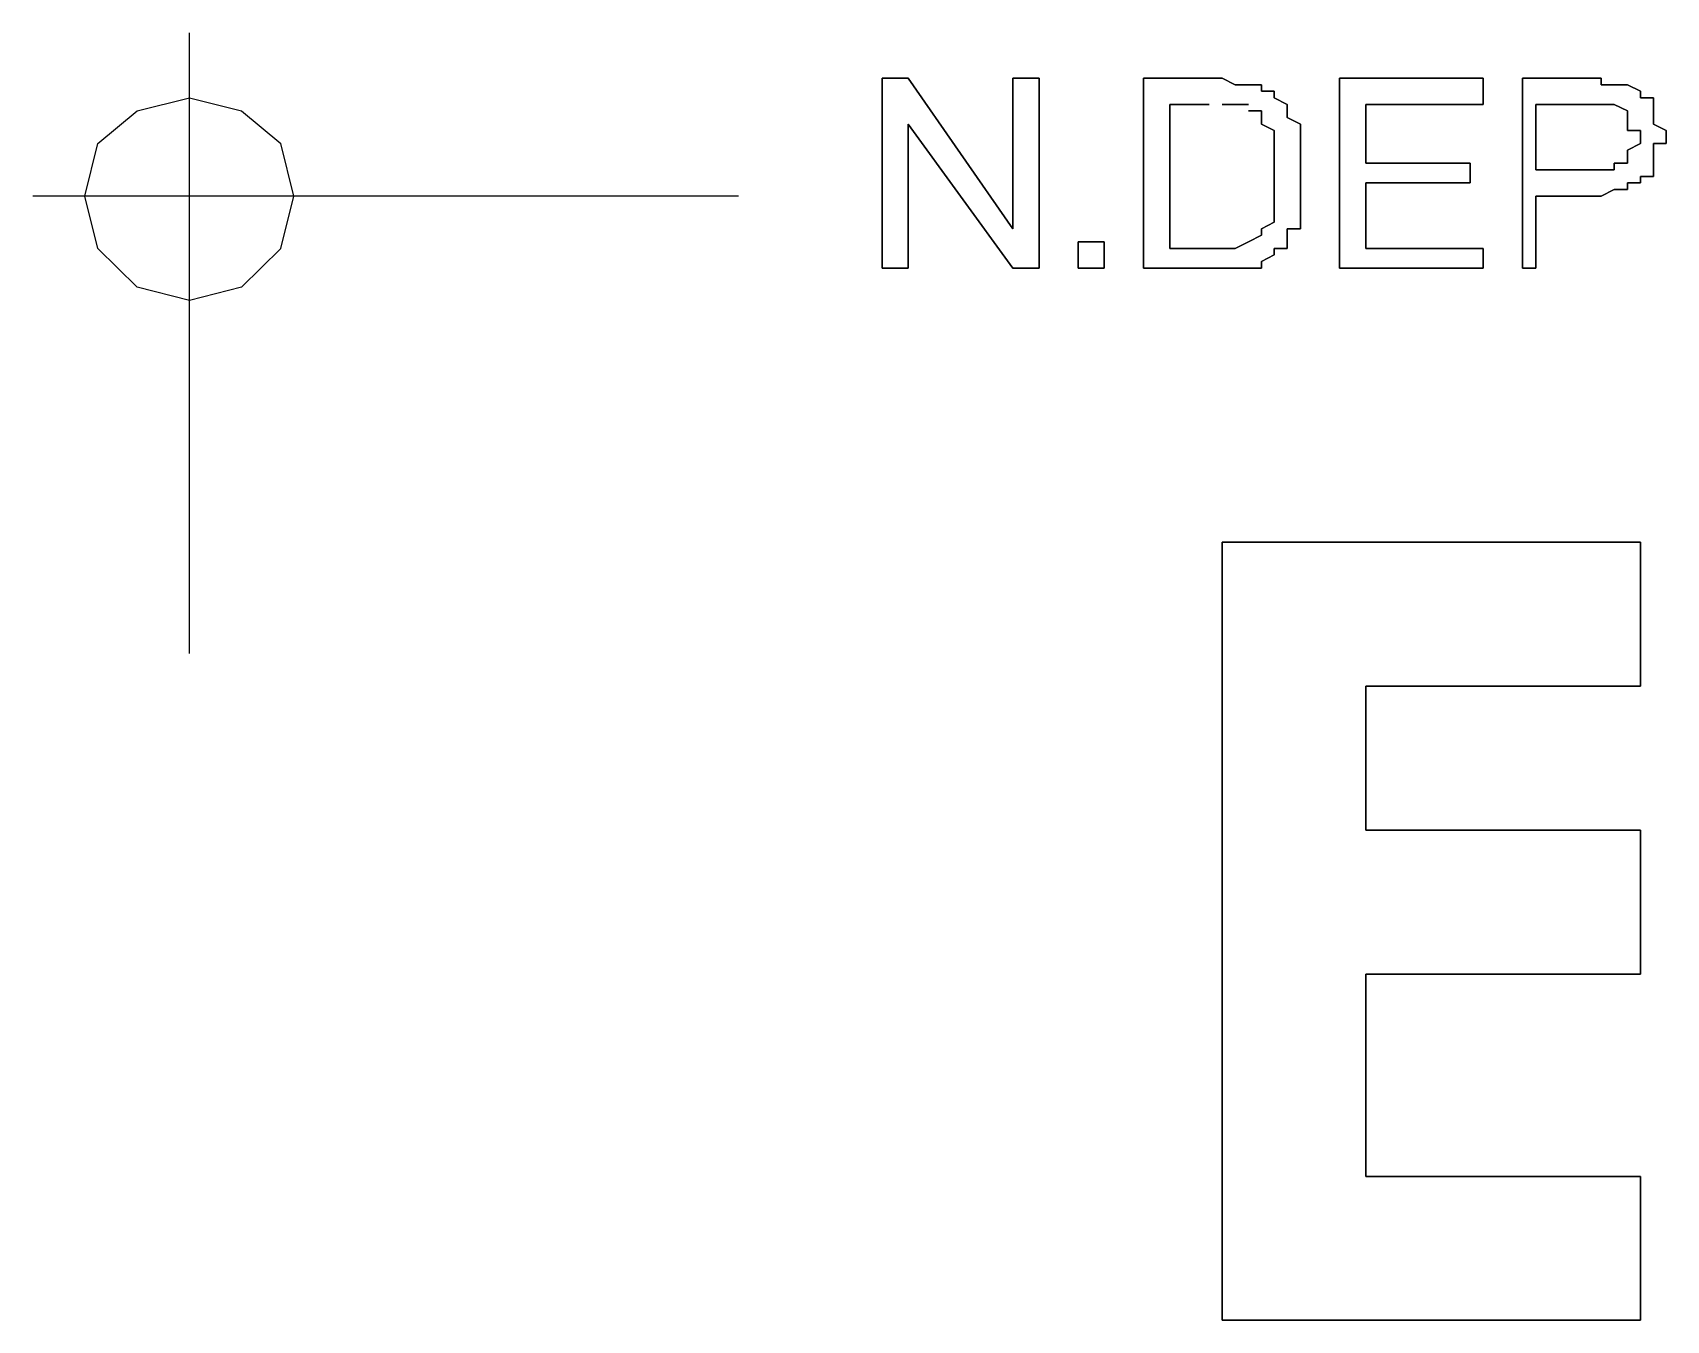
# Model space of a CAD drawing. Header units: metres. Extents: x 2.9 to 42.8, y 1.7 to 28.7.
# Drawn here: x 40.5342 to 40.9751, y 2.9281 to 3.2755 of the extents above; entities that cross this region are included whole.
import ezdxf

# ---------------------------------------------------------------- set-up
doc = ezdxf.new("R2010")
doc.units = ezdxf.units.M
doc.layers.add('AMARILLO', color=2, linetype='Continuous')
doc.layers.add('NEGRO', color=7, linetype='Continuous')

msp = doc.modelspace()

# ---------------------------------------------------------------- linework, layer by layer
at = {"layer": 'AMARILLO', "lineweight": -3}
for points in [[(40.5765, 3.108), (40.5765, 3.2755)], [(40.5518, 3.2456), (40.5624, 3.2544)], [(40.5624, 3.2544), (40.5765, 3.2579)], [(40.5765, 3.2579), (40.5906, 3.2544)], [(40.5906, 3.2544), (40.6012, 3.2456)], [(40.5518, 3.2173), (40.5483, 3.2314), (40.5518, 3.2456)], [(40.6012, 3.2173), (40.6047, 3.2314), (40.6012, 3.2456)], [(40.7247, 3.2314), (40.5342, 3.2314)], [(40.5624, 3.2068), (40.5518, 3.2173)], [(40.6012, 3.2173), (40.5906, 3.2068)], [(40.5765, 3.2032), (40.5624, 3.2068)], [(40.5906, 3.2068), (40.5765, 3.2032)]]:
    msp.add_lwpolyline(points, dxfattribs=at)
at = {"layer": 'NEGRO', "lineweight": -3}
for points in [[(40.7705, 3.2632), (40.7635, 3.2632), (40.7705, 3.2632)], [(40.7635, 3.2632), (40.7635, 3.212), (40.7635, 3.2632)], [(40.7987, 3.2226), (40.7705, 3.2632), (40.7987, 3.2226)], [(40.8058, 3.2632), (40.7987, 3.2632), (40.8058, 3.2632)], [(40.7987, 3.2632), (40.7987, 3.2226), (40.7987, 3.2632)], [(40.8058, 3.212), (40.8058, 3.2632), (40.8058, 3.212)], [(40.8517, 3.2632), (40.834, 3.2632), (40.8517, 3.2632)], [(40.834, 3.2632), (40.834, 3.212), (40.834, 3.2632)], [(40.8552, 3.2632), (40.8517, 3.2632), (40.8552, 3.2632)], [(40.8587, 3.2614), (40.8552, 3.2632), (40.8587, 3.2614)], [(40.9257, 3.2632), (40.8869, 3.2632), (40.9257, 3.2632)], [(40.8869, 3.2632), (40.8869, 3.212), (40.8869, 3.2632)], [(40.9257, 3.2561), (40.9257, 3.2632), (40.9257, 3.2561)], [(40.954, 3.2632), (40.9363, 3.2632), (40.954, 3.2632)], [(40.9363, 3.2632), (40.9363, 3.212), (40.9363, 3.2632)], [(40.9575, 3.2632), (40.954, 3.2632), (40.9575, 3.2632)], [(40.9575, 3.2614), (40.9575, 3.2632), (40.9575, 3.2614)], [(40.8623, 3.2614), (40.8587, 3.2614), (40.8623, 3.2614)], [(40.8658, 3.2614), (40.8623, 3.2614), (40.8658, 3.2614)], [(40.8658, 3.2597), (40.8658, 3.2614), (40.8658, 3.2597)], [(40.8693, 3.2597), (40.8658, 3.2597), (40.8693, 3.2597)], [(40.8693, 3.2579), (40.8693, 3.2597), (40.8693, 3.2579)], [(40.961, 3.2614), (40.9575, 3.2614), (40.961, 3.2614)], [(40.9646, 3.2614), (40.961, 3.2614), (40.9646, 3.2614)], [(40.9681, 3.2597), (40.9646, 3.2614), (40.9681, 3.2597)], [(40.9681, 3.2579), (40.9681, 3.2597), (40.9681, 3.2579)], [(40.8411, 3.2173), (40.8411, 3.2561), (40.8411, 3.2173)], [(40.8411, 3.2561), (40.8517, 3.2561), (40.8411, 3.2561)], [(40.8552, 3.2561), (40.8587, 3.2561), (40.8552, 3.2561)], [(40.8587, 3.2561), (40.8623, 3.2561), (40.8587, 3.2561)], [(40.8623, 3.2544), (40.8658, 3.2544), (40.8623, 3.2544)], [(40.8658, 3.2544), (40.8658, 3.2526), (40.8658, 3.2544)], [(40.8728, 3.2561), (40.8693, 3.2579), (40.8728, 3.2561)], [(40.8728, 3.2544), (40.8728, 3.2561), (40.8728, 3.2544)], [(40.8728, 3.2526), (40.8728, 3.2544), (40.8728, 3.2526)], [(40.894, 3.2403), (40.894, 3.2561), (40.894, 3.2403)], [(40.894, 3.2561), (40.9257, 3.2561), (40.894, 3.2561)], [(40.9399, 3.2385), (40.9399, 3.2561), (40.9399, 3.2385)], [(40.9399, 3.2561), (40.954, 3.2561), (40.9399, 3.2561)], [(40.954, 3.2561), (40.9575, 3.2561), (40.954, 3.2561)], [(40.9575, 3.2561), (40.961, 3.2561), (40.9575, 3.2561)], [(40.961, 3.2561), (40.9646, 3.2544), (40.961, 3.2561)], [(40.9646, 3.2544), (40.9646, 3.2526), (40.9646, 3.2544)], [(40.9716, 3.2579), (40.9681, 3.2579), (40.9716, 3.2579)], [(40.9716, 3.2561), (40.9716, 3.2579), (40.9716, 3.2561)], [(40.9716, 3.2544), (40.9716, 3.2561), (40.9716, 3.2544)], [(40.9716, 3.2526), (40.9716, 3.2544), (40.9716, 3.2526)], [(40.7705, 3.212), (40.7705, 3.2508), (40.7705, 3.212)], [(40.7705, 3.2508), (40.7987, 3.212), (40.7705, 3.2508)], [(40.8658, 3.2526), (40.8658, 3.2508), (40.8658, 3.2526)], [(40.8658, 3.2508), (40.8693, 3.2491), (40.8658, 3.2508)], [(40.8764, 3.2508), (40.8728, 3.2526), (40.8764, 3.2508)], [(40.8764, 3.2491), (40.8764, 3.2508), (40.8764, 3.2491)], [(40.9646, 3.2526), (40.9646, 3.2508), (40.9646, 3.2526)], [(40.9646, 3.2508), (40.9646, 3.2491), (40.9646, 3.2508)], [(40.9716, 3.2508), (40.9716, 3.2526), (40.9716, 3.2508)], [(40.9751, 3.2491), (40.9716, 3.2508), (40.9751, 3.2491)], [(40.8693, 3.2491), (40.8693, 3.2473), (40.8693, 3.2491)], [(40.8693, 3.2473), (40.8693, 3.2456), (40.8693, 3.2473)], [(40.8693, 3.2456), (40.8693, 3.2438), (40.8693, 3.2456)], [(40.8764, 3.2473), (40.8764, 3.2491), (40.8764, 3.2473)], [(40.8764, 3.2456), (40.8764, 3.2473), (40.8764, 3.2456)], [(40.8764, 3.2438), (40.8764, 3.2456), (40.8764, 3.2438)], [(40.9646, 3.2491), (40.9681, 3.2491), (40.9646, 3.2491)], [(40.9681, 3.2456), (40.9646, 3.2438), (40.9681, 3.2456)], [(40.9681, 3.2491), (40.9681, 3.2473), (40.9681, 3.2491)], [(40.9681, 3.2473), (40.9681, 3.2456), (40.9681, 3.2473)], [(40.9716, 3.2438), (40.9716, 3.2456), (40.9716, 3.2438)], [(40.9716, 3.2456), (40.9751, 3.2456), (40.9716, 3.2456)], [(40.9751, 3.2473), (40.9751, 3.2491), (40.9751, 3.2473)], [(40.9751, 3.2456), (40.9751, 3.2473), (40.9751, 3.2456)], [(40.8693, 3.2438), (40.8693, 3.242), (40.8693, 3.2438)], [(40.8693, 3.242), (40.8693, 3.2403), (40.8693, 3.242)], [(40.8764, 3.242), (40.8764, 3.2438), (40.8764, 3.242)], [(40.8764, 3.2403), (40.8764, 3.242), (40.8764, 3.2403)], [(40.9646, 3.2438), (40.9646, 3.242), (40.9646, 3.2438)], [(40.9646, 3.242), (40.9646, 3.2403), (40.9646, 3.242)], [(40.9716, 3.242), (40.9716, 3.2438), (40.9716, 3.242)], [(40.9716, 3.2403), (40.9716, 3.242), (40.9716, 3.2403)], [(40.8693, 3.2403), (40.8693, 3.2385), (40.8693, 3.2403)], [(40.8693, 3.2385), (40.8693, 3.2367), (40.8693, 3.2385)], [(40.8693, 3.2367), (40.8693, 3.235), (40.8693, 3.2367)], [(40.8764, 3.2385), (40.8764, 3.2403), (40.8764, 3.2385)], [(40.8764, 3.2367), (40.8764, 3.2385), (40.8764, 3.2367)], [(40.8764, 3.235), (40.8764, 3.2367), (40.8764, 3.235)], [(40.9222, 3.2403), (40.894, 3.2403), (40.9222, 3.2403)], [(40.9222, 3.235), (40.9222, 3.2403), (40.9222, 3.235)], [(40.954, 3.2385), (40.9399, 3.2385), (40.954, 3.2385)], [(40.9575, 3.2385), (40.954, 3.2385), (40.9575, 3.2385)], [(40.961, 3.2385), (40.9575, 3.2385), (40.961, 3.2385)], [(40.9646, 3.2403), (40.961, 3.2403), (40.9646, 3.2403)], [(40.961, 3.2403), (40.961, 3.2385), (40.961, 3.2403)], [(40.9681, 3.235), (40.9681, 3.2367), (40.9681, 3.235)], [(40.9681, 3.2367), (40.9716, 3.2367), (40.9681, 3.2367)], [(40.9716, 3.2385), (40.9716, 3.2403), (40.9716, 3.2385)], [(40.9716, 3.2367), (40.9716, 3.2385), (40.9716, 3.2367)], [(40.8693, 3.235), (40.8693, 3.2332), (40.8693, 3.235)], [(40.8693, 3.2332), (40.8693, 3.2314), (40.8693, 3.2332)], [(40.8764, 3.2332), (40.8764, 3.235), (40.8764, 3.2332)], [(40.8764, 3.2314), (40.8764, 3.2332), (40.8764, 3.2314)], [(40.894, 3.2173), (40.894, 3.235), (40.894, 3.2173)], [(40.894, 3.235), (40.9222, 3.235), (40.894, 3.235)], [(40.9575, 3.2314), (40.961, 3.2332), (40.9575, 3.2314)], [(40.961, 3.2332), (40.9646, 3.2332), (40.961, 3.2332)], [(40.9646, 3.2332), (40.9646, 3.235), (40.9646, 3.2332)], [(40.9646, 3.235), (40.9681, 3.235), (40.9646, 3.235)], [(40.8693, 3.2314), (40.8693, 3.2297), (40.8693, 3.2314)], [(40.8693, 3.2297), (40.8693, 3.2279), (40.8693, 3.2297)], [(40.8693, 3.2279), (40.8693, 3.2262), (40.8693, 3.2279)], [(40.8764, 3.2297), (40.8764, 3.2314), (40.8764, 3.2297)], [(40.8764, 3.2279), (40.8764, 3.2297), (40.8764, 3.2279)], [(40.8764, 3.2262), (40.8764, 3.2279), (40.8764, 3.2262)], [(40.9399, 3.212), (40.9399, 3.2314), (40.9399, 3.212)], [(40.9399, 3.2314), (40.954, 3.2314), (40.9399, 3.2314)], [(40.954, 3.2314), (40.9575, 3.2314), (40.954, 3.2314)], [(40.8693, 3.2244), (40.8658, 3.2226), (40.8693, 3.2244)], [(40.8693, 3.2262), (40.8693, 3.2244), (40.8693, 3.2262)], [(40.8764, 3.2244), (40.8764, 3.2262), (40.8764, 3.2244)], [(40.8764, 3.2226), (40.8764, 3.2244), (40.8764, 3.2226)], [(40.8234, 3.2191), (40.8164, 3.2191), (40.8234, 3.2191)], [(40.8164, 3.2191), (40.8164, 3.212), (40.8164, 3.2191)], [(40.8234, 3.212), (40.8234, 3.2191), (40.8234, 3.212)], [(40.8623, 3.2191), (40.8587, 3.2173), (40.8623, 3.2191)], [(40.8658, 3.2209), (40.8623, 3.2191), (40.8658, 3.2209)], [(40.8658, 3.2226), (40.8658, 3.2209), (40.8658, 3.2226)], [(40.8728, 3.2209), (40.8728, 3.2226), (40.8728, 3.2209)], [(40.8728, 3.2226), (40.8764, 3.2226), (40.8728, 3.2226)], [(40.8728, 3.2191), (40.8728, 3.2209), (40.8728, 3.2191)], [(40.8728, 3.2173), (40.8728, 3.2191), (40.8728, 3.2173)], [(40.8517, 3.2173), (40.8411, 3.2173), (40.8517, 3.2173)], [(40.8552, 3.2173), (40.8517, 3.2173), (40.8552, 3.2173)], [(40.8587, 3.2173), (40.8552, 3.2173), (40.8587, 3.2173)], [(40.8658, 3.2138), (40.8693, 3.2156), (40.8658, 3.2138)], [(40.8693, 3.2156), (40.8693, 3.2173), (40.8693, 3.2156)], [(40.8693, 3.2173), (40.8728, 3.2173), (40.8693, 3.2173)], [(40.9257, 3.2173), (40.894, 3.2173), (40.9257, 3.2173)], [(40.9257, 3.212), (40.9257, 3.2173), (40.9257, 3.212)], [(40.7635, 3.212), (40.7705, 3.212), (40.7635, 3.212)], [(40.7987, 3.212), (40.8058, 3.212), (40.7987, 3.212)], [(40.8164, 3.212), (40.8234, 3.212), (40.8164, 3.212)], [(40.834, 3.212), (40.8552, 3.212), (40.834, 3.212)], [(40.8552, 3.212), (40.8587, 3.212), (40.8552, 3.212)], [(40.8587, 3.212), (40.8623, 3.212), (40.8587, 3.212)], [(40.8623, 3.212), (40.8658, 3.212), (40.8623, 3.212)], [(40.8658, 3.212), (40.8658, 3.2138), (40.8658, 3.212)], [(40.8869, 3.212), (40.9257, 3.212), (40.8869, 3.212)], [(40.9363, 3.212), (40.9399, 3.212), (40.9363, 3.212)], [(40.8552, 3.138), (40.8552, 2.9281), (40.8552, 3.138)], [(40.9681, 3.138), (40.8552, 3.138), (40.9681, 3.138)], [(40.9681, 3.0992), (40.9681, 3.138), (40.9681, 3.0992)], [(40.894, 3.0603), (40.894, 3.0992), (40.894, 3.0603)], [(40.894, 3.0992), (40.9681, 3.0992), (40.894, 3.0992)], [(40.9681, 3.0603), (40.894, 3.0603), (40.9681, 3.0603)], [(40.9681, 3.0215), (40.9681, 3.0603), (40.9681, 3.0215)], [(40.894, 2.9669), (40.894, 3.0215), (40.894, 2.9669)], [(40.894, 3.0215), (40.9681, 3.0215), (40.894, 3.0215)], [(40.9681, 2.9669), (40.894, 2.9669), (40.9681, 2.9669)], [(40.9681, 2.9281), (40.9681, 2.9669), (40.9681, 2.9281)], [(40.8552, 2.9281), (40.9681, 2.9281), (40.8552, 2.9281)]]:
    msp.add_lwpolyline(points, dxfattribs=at)

doc.saveas('drawing.dxf')
